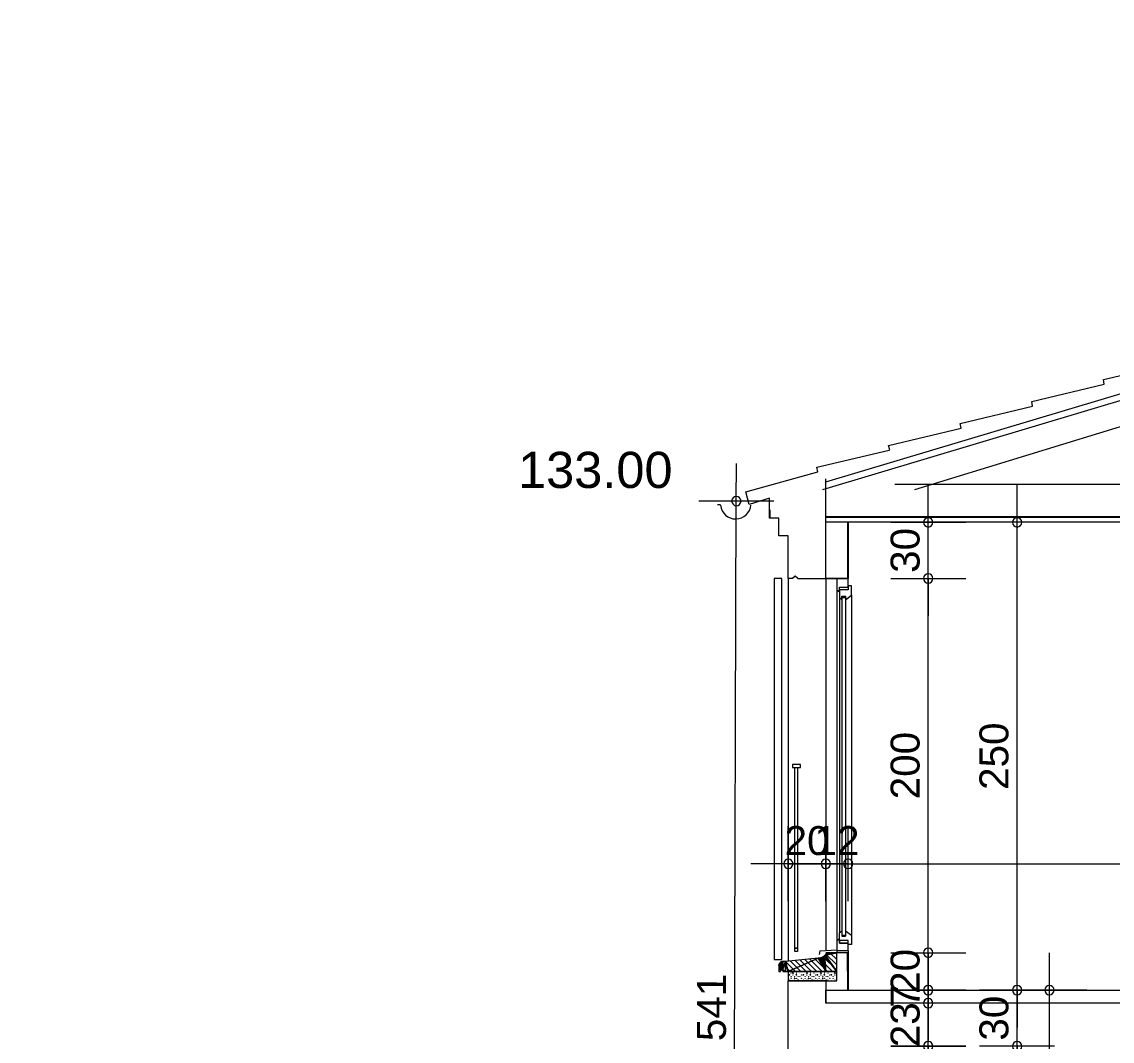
# Model space of a CAD drawing. Header units: metres. Extents: x 1.8 to 61.8, y -53.3 to -11.3.
# Drawn here: x 28.05 to 33.88, y -33.85 to -28.4 of the extents above; entities that cross this region are included whole.
import ezdxf
from ezdxf.enums import TextEntityAlignment as Align

# ---------------------------------------------------------------- set-up
doc = ezdxf.new("R2010")
doc.units = ezdxf.units.M
doc.header["$MEASUREMENT"] = 0
for name, color, linetype in [('Calque commun', 7, 'Continuous'), ('Cotations', 7, 'Continuous'), ('Textes', 7, 'Continuous')]:
    doc.layers.add(name, color=color, linetype=linetype)
doc.styles.add('Arial10', font='arial.ttf', dxfattribs={"height": 0.154626})
doc.styles.add('Arial14', font='arial.ttf', dxfattribs={"height": 0.193282})

# ---------------------------------------------------------------- blocks, each defined once
blk = doc.blocks.new('new169')
at = {"layer": 'Cotations', "color": 14, "linetype": 'Continuous', "lineweight": 9}
blk.add_arc((0, 0), 0.5, 0, 359.9994, dxfattribs=at)
blk = doc.blocks.new('new170')
at = {"layer": 'Cotations', "color": 14, "linetype": 'Continuous', "lineweight": 9}
blk.add_arc((0, 0), 0.5, 0, 359.9994, dxfattribs=at)
blk = doc.blocks.new('DimLine57541')
at = {"layer": 'Cotations', "color": 14, "linetype": 'Continuous', "lineweight": 9}
for p, q in [((32.8973, -33.5783), (32.8973, -33.3783)), ((33.0973, -33.5783), (32.6973, -33.5783)), ((32.8973, -33.6483), (32.8973, -33.5783)), ((33.0973, -33.6483), (32.6973, -33.6483)), ((32.8973, -33.6483), (32.8973, -33.8483))]:
    blk.add_line(p, q, dxfattribs=at)
at = {"layer": 'Cotations', "color": 14, "linetype": 'Continuous', "lineweight": 9, "xscale": 0.05000000074505806, "yscale": 0.05000000074505806, "zscale": 0.05000000074505806}
for name, p, rotation in [('new170', (32.8973, -33.5783), -90.00000000000001), ('new169', (32.8973, -33.6483), 90)]:
    blk.add_blockref(name, p, dxfattribs=dict(at, rotation=rotation))
at = {"layer": 'Cotations', "color": 7, "linetype": 'Continuous', "lineweight": 9, "style": 'Arial10'}
blk.add_text('7', height=0.1546, rotation=90, dxfattribs=at).set_placement((32.8973, -33.6133), align=Align.BOTTOM_CENTER)
blk = doc.blocks.new('new171')
at = {"layer": 'Cotations', "color": 14, "linetype": 'Continuous', "lineweight": 9}
blk.add_arc((0, 0), 0.5, 0, 359.9994, dxfattribs=at)
blk = doc.blocks.new('new172')
at = {"layer": 'Cotations', "color": 14, "linetype": 'Continuous', "lineweight": 9}
blk.add_arc((0, 0), 0.5, 0, 359.9994, dxfattribs=at)
blk = doc.blocks.new('DimLine57547')
at = {"layer": 'Cotations', "color": 14, "linetype": 'Continuous', "lineweight": 9}
for p, q in [((32.8973, -33.6483), (32.8973, -33.4483)), ((33.0973, -33.6483), (32.6973, -33.6483)), ((32.8973, -33.8783), (32.8973, -33.6483)), ((33.0973, -33.8783), (32.6973, -33.8783)), ((32.8973, -33.8783), (32.8973, -34.0783))]:
    blk.add_line(p, q, dxfattribs=at)
at = {"layer": 'Cotations', "color": 14, "linetype": 'Continuous', "lineweight": 9, "xscale": 0.05000000074505806, "yscale": 0.05000000074505806, "zscale": 0.05000000074505806}
for name, p, rotation in [('new172', (32.8973, -33.6483), -90.00000000000001), ('new171', (32.8973, -33.8783), 90)]:
    blk.add_blockref(name, p, dxfattribs=dict(at, rotation=rotation))
at = {"layer": 'Cotations', "color": 7, "linetype": 'Continuous', "lineweight": 9, "style": 'Arial10'}
blk.add_text('23', height=0.15463, rotation=90, dxfattribs=at).set_placement((32.8973, -33.7633), align=Align.BOTTOM_CENTER)
blk = doc.blocks.new('new175')
at = {"layer": 'Cotations', "color": 14, "linetype": 'Continuous', "lineweight": 9}
blk.add_arc((0, 0), 0.5, 0, 359.9994, dxfattribs=at)
blk = doc.blocks.new('new176')
at = {"layer": 'Cotations', "color": 14, "linetype": 'Continuous', "lineweight": 9}
blk.add_arc((0, 0), 0.5, 0, 359.9994, dxfattribs=at)
blk = doc.blocks.new('DimLine57559')
at = {"layer": 'Cotations', "color": 14, "linetype": 'Continuous', "lineweight": 9}
for p, q in [((33.3717, -31.0783), (33.3717, -30.8783)), ((33.5718, -31.0783), (33.1717, -31.0783)), ((33.3717, -33.5783), (33.3717, -31.0783)), ((33.5718, -33.5783), (33.1717, -33.5783)), ((33.3717, -33.5783), (33.3717, -33.7783))]:
    blk.add_line(p, q, dxfattribs=at)
at = {"layer": 'Cotations', "color": 14, "linetype": 'Continuous', "lineweight": 9, "xscale": 0.05000000074505806, "yscale": 0.05000000074505806, "zscale": 0.05000000074505806}
for name, p, rotation in [('new176', (33.3717, -31.0783), -90.00000000000001), ('new175', (33.3717, -33.5783), 90)]:
    blk.add_blockref(name, p, dxfattribs=dict(at, rotation=rotation))
at = {"layer": 'Cotations', "color": 7, "linetype": 'Continuous', "lineweight": 9, "style": 'Arial10'}
blk.add_text('250', height=0.15463, rotation=90, dxfattribs=at).set_placement((33.3717, -32.3283), align=Align.BOTTOM_CENTER)
blk = doc.blocks.new('new177')
at = {"layer": 'Cotations', "color": 14, "linetype": 'Continuous', "lineweight": 9}
blk.add_arc((0, 0), 0.5, 0, 359.9994, dxfattribs=at)
blk = doc.blocks.new('new178')
at = {"layer": 'Cotations', "color": 14, "linetype": 'Continuous', "lineweight": 9}
blk.add_arc((0, 0), 0.5, 0, 359.9994, dxfattribs=at)
blk = doc.blocks.new('DimLine57565')
at = {"layer": 'Cotations', "color": 14, "linetype": 'Continuous', "lineweight": 9}
for p, q in [((33.3717, -33.5783), (33.3717, -33.3783)), ((33.5718, -33.5783), (33.1717, -33.5783)), ((33.3717, -33.8783), (33.3717, -33.5783)), ((33.5718, -33.8783), (33.1717, -33.8783)), ((33.3717, -33.8783), (33.3717, -34.0783))]:
    blk.add_line(p, q, dxfattribs=at)
at = {"layer": 'Cotations', "color": 14, "linetype": 'Continuous', "lineweight": 9, "xscale": 0.05000000074505806, "yscale": 0.05000000074505806, "zscale": 0.05000000074505806}
for name, p, rotation in [('new178', (33.3717, -33.5783), -90.00000000000001), ('new177', (33.3717, -33.8783), 90)]:
    blk.add_blockref(name, p, dxfattribs=dict(at, rotation=rotation))
at = {"layer": 'Cotations', "color": 7, "linetype": 'Continuous', "lineweight": 9, "style": 'Arial10'}
blk.add_text('30', height=0.15463, rotation=90, dxfattribs=at).set_placement((33.3717, -33.7283), align=Align.BOTTOM_CENTER)
blk = doc.blocks.new('new179')
at = {"layer": 'Cotations', "color": 14, "linetype": 'Continuous', "lineweight": 9}
blk.add_arc((0, 0), 0.5, 0, 359.9994, dxfattribs=at)
blk = doc.blocks.new('new180')
at = {"layer": 'Cotations', "color": 14, "linetype": 'Continuous', "lineweight": 9}
blk.add_arc((0, 0), 0.5, 0, 359.9994, dxfattribs=at)
blk = doc.blocks.new('DimLine57571')
at = {"layer": 'Cotations', "color": 14, "linetype": 'Continuous', "lineweight": 9}
for p, q in [((33.3717, -33.8783), (33.3717, -33.6783)), ((33.5718, -33.8783), (33.1717, -33.8783)), ((33.3717, -36.3783), (33.3717, -33.8783)), ((33.5718, -36.3783), (33.1717, -36.3783)), ((33.3717, -36.3783), (33.3717, -36.5783))]:
    blk.add_line(p, q, dxfattribs=at)
at = {"layer": 'Cotations', "color": 14, "linetype": 'Continuous', "lineweight": 9, "xscale": 0.05000000074505806, "yscale": 0.05000000074505806, "zscale": 0.05000000074505806}
for name, p, rotation in [('new180', (33.3717, -33.8783), -90.00000000000001), ('new179', (33.3717, -36.3783), 90)]:
    blk.add_blockref(name, p, dxfattribs=dict(at, rotation=rotation))
at = {"layer": 'Cotations', "color": 7, "linetype": 'Continuous', "lineweight": 9, "style": 'Arial10'}
blk.add_text('250', height=0.15463, rotation=90, dxfattribs=at).set_placement((33.3717, -35.1283), align=Align.BOTTOM_CENTER)
blk = doc.blocks.new('new187')
at = {"layer": 'Cotations', "color": 14, "linetype": 'Continuous', "lineweight": 9}
blk.add_arc((0, 0), 0.5, 0, 359.9994, dxfattribs=at)
blk = doc.blocks.new('new188')
at = {"layer": 'Cotations', "color": 14, "linetype": 'Continuous', "lineweight": 9}
blk.add_arc((0, 0), 0.5, 0, 359.9994, dxfattribs=at)
blk = doc.blocks.new('DimLine57665')
at = {"layer": 'Cotations', "color": 14, "linetype": 'Continuous', "lineweight": 9}
for p, q in [((32.8973, -33.3783), (32.8973, -33.1783)), ((32.6973, -33.3783), (33.0973, -33.3783)), ((32.8973, -33.5783), (32.8973, -33.3783)), ((32.6973, -33.5783), (33.0973, -33.5783)), ((32.8973, -33.5783), (32.8973, -33.7783))]:
    blk.add_line(p, q, dxfattribs=at)
at = {"layer": 'Cotations', "color": 14, "linetype": 'Continuous', "lineweight": 9, "xscale": 0.05000000074505806, "yscale": 0.05000000074505806, "zscale": 0.05000000074505806}
for name, p, rotation in [('new188', (32.8973, -33.3783), -90.00000000000001), ('new187', (32.8973, -33.5783), 90)]:
    blk.add_blockref(name, p, dxfattribs=dict(at, rotation=rotation))
at = {"layer": 'Cotations', "color": 7, "linetype": 'Continuous', "lineweight": 9, "style": 'Arial10'}
blk.add_text('20', height=0.15463, rotation=90, dxfattribs=at).set_placement((32.8973, -33.4783), align=Align.BOTTOM_CENTER)
blk = doc.blocks.new('new189')
at = {"layer": 'Cotations', "color": 14, "linetype": 'Continuous', "lineweight": 9}
blk.add_arc((0, 0), 0.5, 0, 359.9994, dxfattribs=at)
blk = doc.blocks.new('new190')
at = {"layer": 'Cotations', "color": 14, "linetype": 'Continuous', "lineweight": 9}
blk.add_arc((0, 0), 0.5, 0, 359.9994, dxfattribs=at)
blk = doc.blocks.new('DimLine57671')
at = {"layer": 'Cotations', "color": 14, "linetype": 'Continuous', "lineweight": 9}
for p, q in [((32.8973, -31.3783), (32.8973, -31.1783)), ((32.6973, -31.3783), (33.0973, -31.3783)), ((32.8973, -33.3783), (32.8973, -31.3783)), ((32.6973, -33.3783), (33.0973, -33.3783)), ((32.8973, -33.3783), (32.8973, -33.5783))]:
    blk.add_line(p, q, dxfattribs=at)
at = {"layer": 'Cotations', "color": 14, "linetype": 'Continuous', "lineweight": 9, "xscale": 0.05000000074505806, "yscale": 0.05000000074505806, "zscale": 0.05000000074505806}
for name, p, rotation in [('new190', (32.8973, -31.3783), -90.00000000000001), ('new189', (32.8973, -33.3783), 90)]:
    blk.add_blockref(name, p, dxfattribs=dict(at, rotation=rotation))
at = {"layer": 'Cotations', "color": 7, "linetype": 'Continuous', "lineweight": 9, "style": 'Arial10'}
blk.add_text('200', height=0.15463, rotation=90, dxfattribs=at).set_placement((32.8973, -32.3783), align=Align.BOTTOM_CENTER)
blk = doc.blocks.new('new191')
at = {"layer": 'Cotations', "color": 14, "linetype": 'Continuous', "lineweight": 9}
blk.add_arc((0, 0), 0.5, 0, 359.9994, dxfattribs=at)
blk = doc.blocks.new('new192')
at = {"layer": 'Cotations', "color": 14, "linetype": 'Continuous', "lineweight": 9}
blk.add_arc((0, 0), 0.5, 0, 359.9994, dxfattribs=at)
blk = doc.blocks.new('DimLine57677')
at = {"layer": 'Cotations', "color": 14, "linetype": 'Continuous', "lineweight": 9}
for p, q in [((32.8973, -31.0783), (32.8973, -30.8783)), ((32.6973, -31.0783), (33.0973, -31.0783)), ((32.8973, -31.3783), (32.8973, -31.0783)), ((32.6973, -31.3783), (33.0973, -31.3783)), ((32.8973, -31.3783), (32.8973, -31.5783))]:
    blk.add_line(p, q, dxfattribs=at)
at = {"layer": 'Cotations', "color": 14, "linetype": 'Continuous', "lineweight": 9, "xscale": 0.05000000074505806, "yscale": 0.05000000074505806, "zscale": 0.05000000074505806}
for name, p, rotation in [('new192', (32.8973, -31.0783), -90.00000000000001), ('new191', (32.8973, -31.3783), 90)]:
    blk.add_blockref(name, p, dxfattribs=dict(at, rotation=rotation))
at = {"layer": 'Cotations', "color": 7, "linetype": 'Continuous', "lineweight": 9, "style": 'Arial10'}
blk.add_text('30', height=0.15463, rotation=90, dxfattribs=at).set_placement((32.8973, -31.2283), align=Align.BOTTOM_CENTER)
blk = doc.blocks.new('new193')
at = {"layer": 'Cotations', "color": 14, "linetype": 'Continuous', "lineweight": 9}
blk.add_arc((0, 0), 0.5, 0, 359.9994, dxfattribs=at)
blk = doc.blocks.new('new194')
at = {"layer": 'Cotations', "color": 14, "linetype": 'Continuous', "lineweight": 9}
blk.add_arc((0, 0), 0.5, 0, 359.9994, dxfattribs=at)
blk = doc.blocks.new('DimLine57688')
at = {"layer": 'Cotations', "color": 14, "linetype": 'Continuous', "lineweight": 9}
for p, q in [((32.8973, -33.8783), (32.8973, -33.6783)), ((32.6973, -33.8783), (33.0973, -33.8783)), ((32.8973, -34.1783), (32.8973, -33.8783)), ((32.6973, -34.1783), (33.0973, -34.1783)), ((32.8973, -34.1783), (32.8973, -34.3783))]:
    blk.add_line(p, q, dxfattribs=at)
at = {"layer": 'Cotations', "color": 14, "linetype": 'Continuous', "lineweight": 9, "xscale": 0.05000000074505806, "yscale": 0.05000000074505806, "zscale": 0.05000000074505806}
for name, p, rotation in [('new194', (32.8973, -33.8783), -90.00000000000001), ('new193', (32.8973, -34.1783), 90)]:
    blk.add_blockref(name, p, dxfattribs=dict(at, rotation=rotation))
at = {"layer": 'Cotations', "color": 7, "linetype": 'Continuous', "lineweight": 9, "style": 'Arial10'}
blk.add_text('30', height=0.15463, rotation=90, dxfattribs=at).set_placement((32.8973, -34.0283), align=Align.BOTTOM_CENTER)
blk = doc.blocks.new('new211')
at = {"layer": 'Cotations', "color": 14, "linetype": 'Continuous', "lineweight": 9}
blk.add_arc((0, 0), 0.5, 0, 359.9994, dxfattribs=at)
blk = doc.blocks.new('new212')
at = {"layer": 'Cotations', "color": 14, "linetype": 'Continuous', "lineweight": 9}
blk.add_arc((0, 0), 0.5, 0, 359.9994, dxfattribs=at)
blk = doc.blocks.new('DimLine57781')
at = {"layer": 'Cotations', "color": 14, "linetype": 'Continuous', "lineweight": 9}
for p, q in [((33.5442, -33.5783), (33.5442, -33.3783)), ((33.7442, -33.5783), (33.3442, -33.5783)), ((33.5442, -36.3783), (33.5442, -33.5783)), ((33.7442, -36.3783), (33.3442, -36.3783)), ((33.5442, -36.3783), (33.5442, -36.5783))]:
    blk.add_line(p, q, dxfattribs=at)
at = {"layer": 'Cotations', "color": 14, "linetype": 'Continuous', "lineweight": 9, "xscale": 0.05000000074505806, "yscale": 0.05000000074505806, "zscale": 0.05000000074505806}
for name, p, rotation in [('new212', (33.5442, -33.5783), -90.00000000000001), ('new211', (33.5442, -36.3783), 90)]:
    blk.add_blockref(name, p, dxfattribs=dict(at, rotation=rotation))
at = {"layer": 'Cotations', "color": 7, "linetype": 'Continuous', "lineweight": 9, "style": 'Arial10'}
blk.add_text('280', height=0.15463, rotation=90, dxfattribs=at).set_placement((33.5441, -34.9783), align=Align.BOTTOM_CENTER)
blk = doc.blocks.new('new219')
at = {"layer": 'Cotations', "color": 14, "linetype": 'Continuous', "lineweight": 9}
blk.add_arc((0, 0), 0.5, 0, 359.9994, dxfattribs=at)
blk = doc.blocks.new('new220')
at = {"layer": 'Cotations', "color": 14, "linetype": 'Continuous', "lineweight": 9}
blk.add_arc((0, 0), 0.5, 0, 359.9994, dxfattribs=at)
blk = doc.blocks.new('DimLine57805')
at = {"layer": 'Cotations', "color": 14, "linetype": 'Continuous', "lineweight": 9}
for p, q in [((32.3497, -33.1028), (32.3497, -32.7028)), ((32.4697, -33.1028), (32.4697, -32.7028)), ((32.3497, -32.9028), (32.1497, -32.9028)), ((32.3497, -32.9028), (32.4697, -32.9028)), ((32.4697, -32.9028), (32.6698, -32.9028))]:
    blk.add_line(p, q, dxfattribs=at)
at = {"layer": 'Cotations', "color": 14, "linetype": 'Continuous', "lineweight": 9, "xscale": 0.05000000074505806, "yscale": 0.05000000074505806, "zscale": 0.05000000074505806}
blk.add_blockref('new219', (32.3498, -32.9028), dxfattribs=at)
at = {"layer": 'Cotations', "color": 14, "linetype": 'Continuous', "lineweight": 9, "xscale": 0.05000000074505806, "yscale": 0.05000000074505806, "zscale": 0.05000000074505806, "rotation": 180}
blk.add_blockref('new220', (32.4697, -32.9028), dxfattribs=at)
at = {"layer": 'Cotations', "color": 7, "linetype": 'Continuous', "lineweight": 9, "style": 'Arial10'}
blk.add_text('12', height=0.15463, dxfattribs=at).set_placement((32.4097, -32.9028), align=Align.BOTTOM_CENTER)
blk = doc.blocks.new('new221')
at = {"layer": 'Cotations', "color": 14, "linetype": 'Continuous', "lineweight": 9}
blk.add_arc((0, 0), 0.5, 0, 359.9994, dxfattribs=at)
blk = doc.blocks.new('new222')
at = {"layer": 'Cotations', "color": 14, "linetype": 'Continuous', "lineweight": 9}
blk.add_arc((0, 0), 0.5, 0, 359.9994, dxfattribs=at)
blk = doc.blocks.new('DimLine57811')
at = {"layer": 'Cotations', "color": 14, "linetype": 'Continuous', "lineweight": 9}
for p, q in [((32.1497, -33.1028), (32.1497, -32.7028)), ((32.3497, -33.1028), (32.3497, -32.7028)), ((32.1497, -32.9028), (31.9497, -32.9028)), ((32.1497, -32.9028), (32.3497, -32.9028)), ((32.3497, -32.9028), (32.5497, -32.9028))]:
    blk.add_line(p, q, dxfattribs=at)
at = {"layer": 'Cotations', "color": 14, "linetype": 'Continuous', "lineweight": 9, "xscale": 0.05000000074505806, "yscale": 0.05000000074505806, "zscale": 0.05000000074505806}
blk.add_blockref('new221', (32.1498, -32.9028), dxfattribs=at)
at = {"layer": 'Cotations', "color": 14, "linetype": 'Continuous', "lineweight": 9, "xscale": 0.05000000074505806, "yscale": 0.05000000074505806, "zscale": 0.05000000074505806, "rotation": 180}
blk.add_blockref('new222', (32.3498, -32.9028), dxfattribs=at)
at = {"layer": 'Cotations', "color": 7, "linetype": 'Continuous', "lineweight": 9, "style": 'Arial10'}
blk.add_text('20', height=0.15463, dxfattribs=at).set_placement((32.2497, -32.9028), align=Align.BOTTOM_CENTER)
blk = doc.blocks.new('new223')
at = {"layer": 'Cotations', "color": 14, "linetype": 'Continuous', "lineweight": 9}
blk.add_arc((0, 0), 0.5, 0, 359.9994, dxfattribs=at)
blk = doc.blocks.new('DimLine57818')
at = {"layer": 'Cotations', "color": 14, "linetype": 'Continuous', "lineweight": 9}
for p, q in [((32.4697, -33.1028), (32.4697, -32.7028)), ((32.4697, -32.9028), (32.2697, -32.9028)), ((32.4697, -32.9028), (40.8314, -32.9028))]:
    blk.add_line(p, q, dxfattribs=at)
at = {"layer": 'Cotations', "color": 14, "linetype": 'Continuous', "lineweight": 9, "xscale": 0.05000000074505806, "yscale": 0.05000000074505806, "zscale": 0.05000000074505806}
blk.add_blockref('new223', (32.4697, -32.9028), dxfattribs=at)
blk = doc.blocks.new('new225')
at = {"layer": 'Cotations', "color": 14, "linetype": 'Continuous', "lineweight": 9}
blk.add_arc((0, 0), 0.5, 0, 359.9994, dxfattribs=at)
blk = doc.blocks.new('new226')
at = {"layer": 'Cotations', "color": 14, "linetype": 'Continuous', "lineweight": 9}
blk.add_arc((0, 0), 0.5, 0, 359.9994, dxfattribs=at)
blk = doc.blocks.new('DimLine57830')
at = {"layer": 'Cotations', "color": 14, "linetype": 'Continuous', "lineweight": 9}
for p, q in [((31.8719, -30.9645), (31.8725, -30.7645)), ((32.0719, -30.9645), (31.6719, -30.9645)), ((31.8545, -36.3783), (31.8719, -30.9645)), ((32.0545, -36.3783), (31.6545, -36.3783)), ((31.8545, -36.3783), (31.8538, -36.5783))]:
    blk.add_line(p, q, dxfattribs=at)
at = {"layer": 'Cotations', "color": 14, "linetype": 'Continuous', "lineweight": 9, "zscale": 0.05000000074505806}
for name, p, xscale, yscale, rotation in [('new226', (31.8719, -30.9645), 0.04999999923195605, 0.04999999923195605, -90.18450929440242), ('new225', (31.8545, -36.3783), 0.04999999921049399, 0.04999999921049399, 89.81549834283018)]:
    blk.add_blockref(name, p, dxfattribs=dict(at, xscale=xscale, yscale=yscale, rotation=rotation))
at = {"layer": 'Cotations', "color": 7, "linetype": 'Continuous', "lineweight": 9, "style": 'Arial10'}
blk.add_text('541', height=0.15463, rotation=89.81558, dxfattribs=at).set_placement((31.8631, -33.6714), align=Align.BOTTOM_CENTER)
blk = doc.blocks.new('hatch26')
at = {"layer": 'Calque commun', "color": 7, "linetype": 'Continuous', "lineweight": 9}
for p, q in [((32.4083, -33.4153), (32.3713, -33.3783)), ((32.4083, -33.387), (32.3996, -33.3783)), ((32.1601, -33.4783), (32.1103, -33.4284)), ((32.1884, -33.4783), (32.1347, -33.4246)), ((32.2167, -33.4783), (32.1604, -33.422)), ((32.245, -33.4783), (32.1862, -33.4195)), ((32.2733, -33.4783), (32.2119, -33.4169)), ((32.3016, -33.4783), (32.2376, -33.4143)), ((32.3298, -33.4783), (32.2633, -33.4118)), ((32.3581, -33.4783), (32.289, -33.4092)), ((32.3864, -33.4783), (32.3151, -33.407)), ((32.4083, -33.4719), (32.3362, -33.3998)), ((32.4083, -33.4436), (32.3503, -33.3856)), ((32.1036, -33.4783), (32.0983, -33.473)), ((32.1319, -33.4783), (32.0984, -33.4448))]:
    blk.add_line(p, q, dxfattribs=at)
at = {"layer": 'Calque commun', "color": 7, "linetype": 'Continuous', "lineweight": 18}
mesh = blk.add_polyface(dxfattribs=at)
corners = [(32.1164, -33.4711), (32.1101, -33.4285), (32.1083, -33.4296), (32.3462, -33.3911), (32.3437, -33.3939), (32.4083, -33.4783), (32.1348, -33.4783), (32.1178, -33.4717), (32.1189, -33.4727), (32.1022, -33.4356), (32.115, -33.4707), (32.1035, -33.4339), (32.0983, -33.4454), (32.0987, -33.4433), (32.1121, -33.4711), (32.1135, -33.4707), (32.1348, -33.4246), (32.1107, -33.4717), (32.116, -33.4262), (32.1203, -33.4255), (32.1181, -33.4257), (32.3497, -33.4783), (32.317, -33.4069), (32.3132, -33.4072), (32.1096, -33.4727), (32.1081, -33.4768), (32.1083, -33.4753), (32.0983, -33.4783), (32.0993, -33.4413), (32.1011, -33.4374), (32.1001, -33.4393), (32.3507, -33.385), (32.3486, -33.3882), (32.4083, -33.3783), (32.1088, -33.4739), (32.3525, -33.3817), (32.1497, -33.4783), (32.3094, -33.4072), (32.1197, -33.4739), (32.1203, -33.4753), (32.3207, -33.4062), (32.1083, -33.4783), (32.3279, -33.4041), (32.3243, -33.4053), (32.1066, -33.4309), (32.105, -33.4323), (32.3347, -33.4008), (32.3314, -33.4026), (32.3409, -33.3964), (32.3379, -33.3987), (32.114, -33.4268), (32.1203, -33.4783), (32.1204, -33.4768), (32.112, -33.4275), (32.354, -33.3783)]
mesh.append_faces([[corners[k] for k in face] for face in [(18, 19, 20), (28, 29, 30)]], dxfattribs={"vtx0": -1, "color": 7})
mesh.append_faces([[corners[k] for k in face] for face in [(9, 10, 11), (12, 10, 13), (24, 27, 34), (0, 2, 10), (44, 10, 2)]], dxfattribs={"vtx0": -1, "vtx1": -1, "color": 7})
mesh.append_faces([[corners[k] for k in face] for face in [(6, 16, 7), (28, 10, 29), (18, 0, 19), (0, 50, 1), (44, 11, 10)]], dxfattribs={"vtx0": -1, "vtx1": -1, "vtx2": -1, "color": 7})
mesh.append_faces([[corners[k] for k in face] for face in [(0, 1, 2), (6, 7, 8), (12, 14, 15), (21, 22, 23), (12, 15, 10), (21, 23, 37), (21, 40, 22), (6, 8, 38), (21, 42, 43), (21, 48, 49), (21, 49, 46), (21, 43, 40), (21, 4, 48), (3, 5, 33)]], dxfattribs={"vtx0": -1, "vtx2": -1, "color": 7})
mesh.append_faces([[corners[k] for k in face] for face in [(41, 25, 27), (51, 6, 52), (54, 35, 33)]], dxfattribs={"vtx1": -1, "color": 7})
mesh.append_faces([[corners[k] for k in face] for face in [(3, 4, 5), (17, 14, 12), (24, 17, 12), (25, 26, 27), (16, 19, 7), (31, 32, 33), (9, 29, 10), (35, 31, 33), (36, 21, 37), (12, 27, 24), (38, 39, 6), (26, 34, 27), (0, 7, 19), (6, 36, 16), (32, 3, 33), (46, 47, 21), (28, 13, 10), (18, 50, 0), (47, 42, 21), (39, 52, 6), (37, 16, 36), (21, 5, 4)]], dxfattribs={"vtx1": -1, "vtx2": -1, "color": 7})
mesh.append_faces([[corners[k] for k in face] for face in [(44, 45, 11), (50, 53, 1)]], dxfattribs={"vtx2": -1, "color": 7})
blk = doc.blocks.new('Block57870')
at = {"layer": 'Calque commun', "color": 7, "linetype": 'Continuous', "lineweight": 9}
for p, q in [((32.1645, -33.4789), (32.1639, -33.4783)), ((32.1639, -33.4877), (32.1645, -33.487)), ((32.1645, -33.4883), (32.1639, -33.4877)), ((32.1651, -33.4783), (32.1645, -33.4789)), ((32.1645, -33.487), (32.1651, -33.4877)), ((32.1651, -33.4877), (32.1645, -33.4883)), ((32.172, -33.4877), (32.1729, -33.486)), ((32.1729, -33.4893), (32.172, -33.4877)), ((32.1729, -33.486), (32.1748, -33.486)), ((32.1748, -33.4893), (32.1729, -33.4893)), ((32.1748, -33.486), (32.1758, -33.4877)), ((32.1758, -33.4877), (32.1748, -33.4893)), ((32.192, -33.4877), (32.1926, -33.487)), ((32.1926, -33.4883), (32.192, -33.4877)), ((32.1926, -33.487), (32.1933, -33.4877)), ((32.1933, -33.4877), (32.1926, -33.4883)), ((32.2108, -33.4877), (32.2114, -33.487)), ((32.2114, -33.4883), (32.2108, -33.4877)), ((32.2114, -33.487), (32.212, -33.4877)), ((32.212, -33.4877), (32.2114, -33.4883)), ((32.2198, -33.4799), (32.2189, -33.4783)), ((32.2217, -33.4799), (32.2198, -33.4799)), ((32.2226, -33.4783), (32.2217, -33.4799)), ((32.2395, -33.4789), (32.2389, -33.4783)), ((32.2389, -33.4877), (32.2395, -33.487)), ((32.2395, -33.4883), (32.2389, -33.4877)), ((32.2401, -33.4783), (32.2395, -33.4789)), ((32.2395, -33.487), (32.2401, -33.4877)), ((32.2401, -33.4877), (32.2395, -33.4883)), ((32.247, -33.4877), (32.2479, -33.486)), ((32.2479, -33.4893), (32.247, -33.4877)), ((32.2479, -33.486), (32.2498, -33.486)), ((32.2498, -33.4893), (32.2479, -33.4893)), ((32.2498, -33.486), (32.2508, -33.4877)), ((32.2508, -33.4877), (32.2498, -33.4893)), ((32.267, -33.4877), (32.2676, -33.487)), ((32.2676, -33.4883), (32.267, -33.4877)), ((32.2676, -33.487), (32.2683, -33.4877)), ((32.2683, -33.4877), (32.2676, -33.4883)), ((32.2858, -33.4877), (32.2864, -33.487)), ((32.2864, -33.4883), (32.2858, -33.4877)), ((32.2864, -33.487), (32.287, -33.4877)), ((32.287, -33.4877), (32.2864, -33.4883)), ((32.2948, -33.4799), (32.2939, -33.4783)), ((32.2967, -33.4799), (32.2948, -33.4799)), ((32.2976, -33.4783), (32.2967, -33.4799)), ((32.3145, -33.4789), (32.3139, -33.4783)), ((32.3139, -33.4877), (32.3145, -33.487)), ((32.3145, -33.4883), (32.3139, -33.4877)), ((32.3151, -33.4783), (32.3145, -33.4789)), ((32.3145, -33.487), (32.3151, -33.4877)), ((32.3151, -33.4877), (32.3145, -33.4883)), ((32.322, -33.4877), (32.3229, -33.486)), ((32.3229, -33.4893), (32.322, -33.4877)), ((32.3229, -33.486), (32.3248, -33.486)), ((32.3248, -33.4893), (32.3229, -33.4893)), ((32.3248, -33.486), (32.3258, -33.4877)), ((32.3258, -33.4877), (32.3248, -33.4893)), ((32.342, -33.4877), (32.3426, -33.487)), ((32.3426, -33.4883), (32.342, -33.4877)), ((32.3426, -33.487), (32.3433, -33.4877)), ((32.3433, -33.4877), (32.3426, -33.4883)), ((32.3608, -33.4877), (32.3614, -33.487)), ((32.3614, -33.4883), (32.3608, -33.4877)), ((32.3614, -33.487), (32.362, -33.4877)), ((32.362, -33.4877), (32.3614, -33.4883)), ((32.3698, -33.4799), (32.3689, -33.4783)), ((32.3717, -33.4799), (32.3698, -33.4799)), ((32.3726, -33.4783), (32.3717, -33.4799)), ((32.3895, -33.4789), (32.3889, -33.4783)), ((32.3889, -33.4877), (32.3895, -33.487)), ((32.3895, -33.4883), (32.3889, -33.4877)), ((32.3901, -33.4783), (32.3895, -33.4789)), ((32.3895, -33.487), (32.3901, -33.4877)), ((32.3901, -33.4877), (32.3895, -33.4883)), ((32.397, -33.4877), (32.3979, -33.486)), ((32.3979, -33.4893), (32.397, -33.4877)), ((32.3979, -33.486), (32.3998, -33.486)), ((32.3998, -33.4893), (32.3979, -33.4893)), ((32.3998, -33.486), (32.4008, -33.4877)), ((32.4008, -33.4877), (32.3998, -33.4893)), ((32.1533, -33.4971), (32.1542, -33.4954)), ((32.1542, -33.4987), (32.1533, -33.4971)), ((32.1542, -33.4954), (32.1561, -33.4954)), ((32.1561, -33.4987), (32.1542, -33.4987)), ((32.1545, -33.5252), (32.1551, -33.5245)), ((32.1551, -33.5258), (32.1545, -33.5252)), ((32.1551, -33.5245), (32.1558, -33.5252)), ((32.1558, -33.5252), (32.1551, -33.5258)), ((32.1561, -33.4954), (32.157, -33.4971)), ((32.157, -33.4971), (32.1561, -33.4987)), ((32.1639, -33.5064), (32.1645, -33.5058)), ((32.1645, -33.507), (32.1639, -33.5064)), ((32.1639, -33.5158), (32.1645, -33.5152)), ((32.1645, -33.5164), (32.1639, -33.5158)), ((32.1645, -33.5058), (32.1651, -33.5064)), ((32.1651, -33.5064), (32.1645, -33.507)), ((32.1645, -33.5152), (32.1651, -33.5158)), ((32.1651, -33.5158), (32.1645, -33.5164)), ((32.1733, -33.4971), (32.1739, -33.4964)), ((32.1739, -33.4977), (32.1733, -33.4971)), ((32.1733, -33.5252), (32.1739, -33.5245)), ((32.1739, -33.5258), (32.1733, -33.5252)), ((32.1739, -33.4964), (32.1745, -33.4971)), ((32.1745, -33.4971), (32.1739, -33.4977)), ((32.1739, -33.5245), (32.1745, -33.5252)), ((32.1745, -33.5252), (32.1739, -33.5258)), ((32.1823, -33.5142), (32.1814, -33.5158)), ((32.1814, -33.5158), (32.1823, -33.5174)), ((32.1833, -33.5142), (32.1823, -33.5142)), ((32.1823, -33.5174), (32.1833, -33.5174)), ((32.1833, -33.5058), (32.1826, -33.5064)), ((32.1826, -33.5064), (32.1833, -33.507)), ((32.1833, -33.5058), (32.1839, -33.5064)), ((32.1839, -33.5064), (32.1833, -33.507)), ((32.1833, -33.5142), (32.1842, -33.5142)), ((32.1842, -33.5174), (32.1833, -33.5174)), ((32.1842, -33.5142), (32.1851, -33.5158)), ((32.1851, -33.5158), (32.1842, -33.5174)), ((32.1908, -33.4971), (32.1917, -33.4954)), ((32.1917, -33.4987), (32.1908, -33.4971)), ((32.1917, -33.4954), (32.1936, -33.4954)), ((32.1936, -33.4987), (32.1917, -33.4987)), ((32.192, -33.5158), (32.1926, -33.5152)), ((32.1926, -33.5164), (32.192, -33.5158)), ((32.1926, -33.5152), (32.1933, -33.5158)), ((32.1933, -33.5158), (32.1926, -33.5164)), ((32.1936, -33.4954), (32.1945, -33.4971)), ((32.1945, -33.4971), (32.1936, -33.4987)), ((32.2001, -33.5252), (32.2011, -33.5236)), ((32.2011, -33.5268), (32.2001, -33.5252)), ((32.2011, -33.5236), (32.2029, -33.5236)), ((32.2029, -33.5268), (32.2011, -33.5268)), ((32.2014, -33.5064), (32.202, -33.5058)), ((32.202, -33.507), (32.2014, -33.5064)), ((32.202, -33.5058), (32.2026, -33.5064)), ((32.2026, -33.5064), (32.202, -33.507)), ((32.2029, -33.5236), (32.2039, -33.5252)), ((32.2039, -33.5252), (32.2029, -33.5268)), ((32.2108, -33.5064), (32.2114, -33.5058)), ((32.2114, -33.507), (32.2108, -33.5064)), ((32.2108, -33.5252), (32.2114, -33.5245)), ((32.2114, -33.5258), (32.2108, -33.5252)), ((32.2114, -33.5058), (32.212, -33.5064)), ((32.212, -33.5064), (32.2114, -33.507)), ((32.2114, -33.5245), (32.212, -33.5252)), ((32.212, -33.5252), (32.2114, -33.5258)), ((32.2201, -33.4971), (32.2208, -33.4964)), ((32.2208, -33.4977), (32.2201, -33.4971)), ((32.2201, -33.5158), (32.2208, -33.5152)), ((32.2208, -33.5164), (32.2201, -33.5158)), ((32.2208, -33.4964), (32.2214, -33.4971)), ((32.2214, -33.4971), (32.2208, -33.4977)), ((32.2208, -33.5152), (32.2214, -33.5158)), ((32.2214, -33.5158), (32.2208, -33.5164)), ((32.2283, -33.4971), (32.2292, -33.4954)), ((32.2292, -33.4987), (32.2283, -33.4971)), ((32.2292, -33.4954), (32.2311, -33.4954)), ((32.2311, -33.4987), (32.2292, -33.4987)), ((32.2295, -33.5252), (32.2301, -33.5245)), ((32.2301, -33.5258), (32.2295, -33.5252)), ((32.2301, -33.5245), (32.2308, -33.5252)), ((32.2308, -33.5252), (32.2301, -33.5258)), ((32.2311, -33.4954), (32.232, -33.4971)), ((32.232, -33.4971), (32.2311, -33.4987)), ((32.2389, -33.5064), (32.2395, -33.5058)), ((32.2395, -33.507), (32.2389, -33.5064)), ((32.2389, -33.5158), (32.2395, -33.5152)), ((32.2395, -33.5164), (32.2389, -33.5158)), ((32.2395, -33.5058), (32.2401, -33.5064)), ((32.2401, -33.5064), (32.2395, -33.507)), ((32.2395, -33.5152), (32.2401, -33.5158)), ((32.2401, -33.5158), (32.2395, -33.5164)), ((32.2483, -33.4971), (32.2489, -33.4964)), ((32.2489, -33.4977), (32.2483, -33.4971)), ((32.2483, -33.5252), (32.2489, -33.5245)), ((32.2489, -33.5258), (32.2483, -33.5252)), ((32.2489, -33.4964), (32.2495, -33.4971)), ((32.2495, -33.4971), (32.2489, -33.4977)), ((32.2489, -33.5245), (32.2495, -33.5252)), ((32.2495, -33.5252), (32.2489, -33.5258)), ((32.2573, -33.5142), (32.2564, -33.5158)), ((32.2564, -33.5158), (32.2573, -33.5174)), ((32.2583, -33.5142), (32.2573, -33.5142)), ((32.2573, -33.5174), (32.2583, -33.5174)), ((32.2583, -33.5058), (32.2576, -33.5064)), ((32.2576, -33.5064), (32.2583, -33.507)), ((32.2583, -33.5058), (32.2589, -33.5064)), ((32.2589, -33.5064), (32.2583, -33.507)), ((32.2583, -33.5142), (32.2592, -33.5142)), ((32.2592, -33.5174), (32.2583, -33.5174)), ((32.2592, -33.5142), (32.2601, -33.5158)), ((32.2601, -33.5158), (32.2592, -33.5174)), ((32.2658, -33.4971), (32.2667, -33.4954)), ((32.2667, -33.4987), (32.2658, -33.4971)), ((32.2667, -33.4954), (32.2686, -33.4954)), ((32.2686, -33.4987), (32.2667, -33.4987)), ((32.267, -33.5158), (32.2676, -33.5152)), ((32.2676, -33.5164), (32.267, -33.5158)), ((32.2676, -33.5152), (32.2683, -33.5158)), ((32.2683, -33.5158), (32.2676, -33.5164)), ((32.2686, -33.4954), (32.2695, -33.4971)), ((32.2695, -33.4971), (32.2686, -33.4987)), ((32.2751, -33.5252), (32.2761, -33.5236)), ((32.2761, -33.5268), (32.2751, -33.5252)), ((32.2761, -33.5236), (32.2779, -33.5236)), ((32.2779, -33.5268), (32.2761, -33.5268)), ((32.2764, -33.5064), (32.277, -33.5058)), ((32.277, -33.507), (32.2764, -33.5064)), ((32.277, -33.5058), (32.2776, -33.5064)), ((32.2776, -33.5064), (32.277, -33.507)), ((32.2779, -33.5236), (32.2789, -33.5252)), ((32.2789, -33.5252), (32.2779, -33.5268)), ((32.2858, -33.5064), (32.2864, -33.5058)), ((32.2864, -33.507), (32.2858, -33.5064)), ((32.2858, -33.5252), (32.2864, -33.5245)), ((32.2864, -33.5258), (32.2858, -33.5252)), ((32.2864, -33.5058), (32.287, -33.5064)), ((32.287, -33.5064), (32.2864, -33.507)), ((32.2864, -33.5245), (32.287, -33.5252)), ((32.287, -33.5252), (32.2864, -33.5258)), ((32.2951, -33.4971), (32.2958, -33.4964)), ((32.2958, -33.4977), (32.2951, -33.4971)), ((32.2951, -33.5158), (32.2958, -33.5152)), ((32.2958, -33.5164), (32.2951, -33.5158)), ((32.2958, -33.4964), (32.2964, -33.4971)), ((32.2964, -33.4971), (32.2958, -33.4977)), ((32.2958, -33.5152), (32.2964, -33.5158)), ((32.2964, -33.5158), (32.2958, -33.5164)), ((32.3033, -33.4971), (32.3042, -33.4954)), ((32.3042, -33.4987), (32.3033, -33.4971)), ((32.3042, -33.4954), (32.3061, -33.4954)), ((32.3061, -33.4987), (32.3042, -33.4987)), ((32.3045, -33.5252), (32.3051, -33.5245)), ((32.3051, -33.5258), (32.3045, -33.5252)), ((32.3051, -33.5245), (32.3058, -33.5252)), ((32.3058, -33.5252), (32.3051, -33.5258)), ((32.3061, -33.4954), (32.307, -33.4971)), ((32.307, -33.4971), (32.3061, -33.4987)), ((32.3139, -33.5064), (32.3145, -33.5058)), ((32.3145, -33.507), (32.3139, -33.5064)), ((32.3139, -33.5158), (32.3145, -33.5152)), ((32.3145, -33.5164), (32.3139, -33.5158)), ((32.3145, -33.5058), (32.3151, -33.5064)), ((32.3151, -33.5064), (32.3145, -33.507)), ((32.3145, -33.5152), (32.3151, -33.5158)), ((32.3151, -33.5158), (32.3145, -33.5164)), ((32.3233, -33.4971), (32.3239, -33.4964)), ((32.3239, -33.4977), (32.3233, -33.4971)), ((32.3233, -33.5252), (32.3239, -33.5245)), ((32.3239, -33.5258), (32.3233, -33.5252)), ((32.3239, -33.4964), (32.3245, -33.4971)), ((32.3245, -33.4971), (32.3239, -33.4977)), ((32.3239, -33.5245), (32.3245, -33.5252)), ((32.3245, -33.5252), (32.3239, -33.5258)), ((32.3323, -33.5142), (32.3314, -33.5158)), ((32.3314, -33.5158), (32.3323, -33.5174)), ((32.3333, -33.5142), (32.3323, -33.5142)), ((32.3323, -33.5174), (32.3333, -33.5174)), ((32.3333, -33.5058), (32.3326, -33.5064)), ((32.3326, -33.5064), (32.3333, -33.507)), ((32.3333, -33.5058), (32.3339, -33.5064)), ((32.3339, -33.5064), (32.3333, -33.507)), ((32.3333, -33.5142), (32.3342, -33.5142)), ((32.3342, -33.5174), (32.3333, -33.5174)), ((32.3342, -33.5142), (32.3351, -33.5158)), ((32.3351, -33.5158), (32.3342, -33.5174)), ((32.3408, -33.4971), (32.3417, -33.4954)), ((32.3417, -33.4987), (32.3408, -33.4971)), ((32.3417, -33.4954), (32.3436, -33.4954)), ((32.3436, -33.4987), (32.3417, -33.4987)), ((32.342, -33.5158), (32.3426, -33.5152)), ((32.3426, -33.5164), (32.342, -33.5158)), ((32.3426, -33.5152), (32.3433, -33.5158)), ((32.3433, -33.5158), (32.3426, -33.5164)), ((32.3436, -33.4954), (32.3445, -33.4971)), ((32.3445, -33.4971), (32.3436, -33.4987)), ((32.3501, -33.5252), (32.3511, -33.5236)), ((32.3511, -33.5268), (32.3501, -33.5252)), ((32.3511, -33.5236), (32.3529, -33.5236)), ((32.3529, -33.5268), (32.3511, -33.5268)), ((32.3514, -33.5064), (32.352, -33.5058)), ((32.352, -33.507), (32.3514, -33.5064)), ((32.352, -33.5058), (32.3526, -33.5064)), ((32.3526, -33.5064), (32.352, -33.507)), ((32.3529, -33.5236), (32.3539, -33.5252)), ((32.3539, -33.5252), (32.3529, -33.5268)), ((32.3608, -33.5064), (32.3614, -33.5058)), ((32.3614, -33.507), (32.3608, -33.5064)), ((32.3608, -33.5252), (32.3614, -33.5245)), ((32.3614, -33.5258), (32.3608, -33.5252)), ((32.3614, -33.5058), (32.362, -33.5064)), ((32.362, -33.5064), (32.3614, -33.507)), ((32.3614, -33.5245), (32.362, -33.5252)), ((32.362, -33.5252), (32.3614, -33.5258)), ((32.3701, -33.4971), (32.3708, -33.4964)), ((32.3708, -33.4977), (32.3701, -33.4971)), ((32.3701, -33.5158), (32.3708, -33.5152)), ((32.3708, -33.5164), (32.3701, -33.5158)), ((32.3708, -33.4964), (32.3714, -33.4971)), ((32.3714, -33.4971), (32.3708, -33.4977)), ((32.3708, -33.5152), (32.3714, -33.5158)), ((32.3714, -33.5158), (32.3708, -33.5164)), ((32.3783, -33.4971), (32.3792, -33.4954)), ((32.3792, -33.4987), (32.3783, -33.4971)), ((32.3792, -33.4954), (32.3811, -33.4954)), ((32.3811, -33.4987), (32.3792, -33.4987)), ((32.3795, -33.5252), (32.3801, -33.5245)), ((32.3801, -33.5258), (32.3795, -33.5252)), ((32.3801, -33.5245), (32.3808, -33.5252)), ((32.3808, -33.5252), (32.3801, -33.5258)), ((32.3811, -33.4954), (32.382, -33.4971)), ((32.382, -33.4971), (32.3811, -33.4987)), ((32.3889, -33.5064), (32.3895, -33.5058)), ((32.3895, -33.507), (32.3889, -33.5064)), ((32.3889, -33.5158), (32.3895, -33.5152)), ((32.3895, -33.5164), (32.3889, -33.5158)), ((32.3895, -33.5058), (32.3901, -33.5064)), ((32.3901, -33.5064), (32.3895, -33.507)), ((32.3895, -33.5152), (32.3901, -33.5158)), ((32.3901, -33.5158), (32.3895, -33.5164)), ((32.3983, -33.4971), (32.3989, -33.4964)), ((32.3989, -33.4977), (32.3983, -33.4971)), ((32.3983, -33.5252), (32.3989, -33.5245)), ((32.3989, -33.5258), (32.3983, -33.5252)), ((32.3989, -33.4964), (32.3995, -33.4971)), ((32.3995, -33.4971), (32.3989, -33.4977)), ((32.3989, -33.5245), (32.3995, -33.5252)), ((32.3995, -33.5252), (32.3989, -33.5258)), ((32.4073, -33.5142), (32.4064, -33.5158)), ((32.4064, -33.5158), (32.4073, -33.5174)), ((32.4083, -33.5142), (32.4073, -33.5142)), ((32.4073, -33.5174), (32.4083, -33.5174)), ((32.4083, -33.5058), (32.4076, -33.5064)), ((32.4076, -33.5064), (32.4083, -33.507))]:
    blk.add_line(p, q, dxfattribs=at)
blk = doc.blocks.new('pattern')
at = {"layer": 'Calque commun', "color": 0, "linetype": 'ByBlock', "lineweight": -2}
blk.add_blockref('Block57870', (0, 0), dxfattribs=at)
at = {"layer": 'Calque commun', "color": 7, "linetype": 'Continuous', "lineweight": 18}
mesh = blk.add_polyface(dxfattribs=at)
corners = [(32.4083, -33.4783), (32.1497, -33.4783), (32.1497, -33.5283), (32.4083, -33.5283)]
mesh.append_faces([[corners[k] for k in face] for face in [(0, 1, 2, 3)]], dxfattribs={"color": 7})

msp = doc.modelspace()

# ---------------------------------------------------------------- linework, layer by layer
at = {"layer": 'Calque commun', "color": 7, "linetype": 'Continuous', "lineweight": 18}
for p, q in [((32.3497, -30.8617), (36.6505, -29.5736)), ((32.3345, -30.9031), (36.6505, -29.6105)), ((32.3497, -31.0433), (32.3497, -30.8744)), ((31.7821, -30.9645), (31.7686, -30.9645)), ((31.7855, -30.9849), (31.7721, -30.9849)), ((31.7839, -30.966), (31.7821, -30.9645)), ((31.7873, -30.9864), (31.7855, -30.9849)), ((32.3497, -31.3783), (32.3497, -31.0433)), ((40.9514, -31.0483), (32.3497, -31.0483)), ((32.3497, -31.0783), (32.3497, -31.0483)), ((40.9514, -31.0783), (32.3497, -31.0783)), ((32.4697, -31.3783), (32.4697, -31.0783)), ((32.3497, -31.3783), (32.3497, -31.151)), ((32.1497, -31.2738), (32.1497, -31.2738)), ((32.1712, -31.3783), (32.1497, -31.3783)), ((32.1862, -31.3667), (32.1712, -31.3783)), ((32.2012, -31.3783), (32.1862, -31.3667)), ((32.2012, -31.3783), (32.3497, -31.3783)), ((32.4697, -33.3683), (32.4083, -33.3683)), ((32.4697, -33.3683), (32.4697, -33.5783)), ((32.3497, -33.5283), (32.1497, -33.5283)), ((32.1497, -34.1783), (32.1497, -33.5283)), ((32.3497, -33.5283), (32.3497, -33.6483)), ((40.9514, -33.6483), (32.3497, -33.6483))]:
    msp.add_line(p, q, dxfattribs=at)
at = {"layer": 'Calque commun', "color": 7, "linetype": 'Continuous', "lineweight": 9}
for p, q in [((32.8258, -30.9027), (36.6658, -29.7269)), ((32.719, -30.8741), (36.5407, -30.8741)), ((32.8258, -30.874), (36.5407, -30.874)), ((32.4697, -31.0783), (32.4697, -31.3783)), ((32.1497, -31.3783), (32.1497, -33.4231)), ((32.189, -31.3584), (32.189, -31.3584)), ((32.3463, -31.3783), (32.4697, -31.3783)), ((32.4697, -31.3783), (32.3497, -31.3783)), ((32.4697, -31.3783), (32.3497, -31.3783)), ((32.3497, -31.3783), (32.3497, -33.3654)), ((32.4083, -31.3783), (32.4083, -33.3783)), ((32.4697, -31.4248), (32.4697, -31.3783)), ((32.4083, -31.4248), (32.4083, -31.4398)), ((32.4083, -31.4398), (32.4233, -31.4498)), ((32.4233, -31.4398), (32.4233, -31.4248)), ((32.4233, -31.4248), (32.4697, -31.4248)), ((32.4233, -31.4498), (32.4233, -31.4398)), ((32.4697, -31.4398), (32.4233, -31.4398)), ((32.4233, -31.4398), (32.4233, -31.4805)), ((32.4863, -31.4178), (32.4697, -31.4178)), ((32.4697, -31.4178), (32.4697, -31.4398)), ((32.4863, -31.4678), (32.4863, -31.4178)), ((32.4233, -31.4805), (32.4355, -31.4921)), ((32.4233, -31.4805), (32.4233, -33.2725)), ((32.4355, -31.4805), (32.4355, -31.4725)), ((32.4355, -31.4725), (32.4555, -31.4725)), ((32.4355, -31.4725), (32.4355, -33.2906)), ((32.4355, -31.4921), (32.4355, -31.4805)), ((32.4355, -31.4805), (32.4555, -31.4805)), ((32.4555, -31.4921), (32.4863, -31.4678)), ((32.4555, -31.4725), (32.4555, -31.4921)), ((32.4555, -31.4725), (32.4555, -33.2906)), ((32.4863, -31.4678), (32.4863, -33.2853)), ((32.1842, -32.3881), (32.1992, -32.3881)), ((32.1842, -33.3548), (32.1842, -32.3881)), ((32.1992, -32.3881), (32.1992, -33.3548)), ((32.4233, -33.2725), (32.4355, -33.261)), ((32.4555, -33.2609), (32.4863, -33.2853)), ((32.4083, -33.3133), (32.4233, -33.3033)), ((32.4233, -33.3133), (32.4233, -33.2725)), ((32.4233, -33.3283), (32.4233, -33.3005)), ((32.4233, -33.3133), (32.4233, -33.3283)), ((32.4697, -33.3133), (32.4233, -33.3133)), ((32.4355, -33.2846), (32.4555, -33.2846)), ((32.4355, -33.2906), (32.4555, -33.2906)), ((32.4697, -33.3683), (32.4697, -33.3133)), ((32.4863, -33.2853), (32.4863, -33.3353)), ((32.1992, -33.3548), (32.1842, -33.3548)), ((32.3186, -33.3683), (32.3136, -33.3876)), ((32.3186, -33.3683), (32.4083, -33.3633)), ((32.3497, -33.3783), (32.3497, -33.3783)), ((32.4683, -33.3783), (32.3497, -33.3783)), ((32.4683, -33.3783), (32.3497, -33.3783)), ((32.3497, -33.3783), (32.354, -33.3783)), ((32.4697, -33.3283), (32.4233, -33.3283)), ((32.4233, -33.3283), (32.4697, -33.3283)), ((32.4863, -33.3353), (32.4697, -33.3353)), ((32.1348, -33.4783), (32.1497, -33.4783))]:
    msp.add_line(p, q, dxfattribs=at)
at = {"layer": 'Calque commun', "color": 5, "linetype": 'ByBlock', "lineweight": -2}
msp.add_line((32.3497, -31.0483), (40.9514, -31.0483), dxfattribs=at)
at = {"layer": 'Calque commun', "color": 3, "linetype": 'ByBlock', "lineweight": -2}
for p, q in [((32.4697, -31.3783), (32.4697, -31.0783)), ((32.4697, -33.5783), (32.4683, -33.3783))]:
    msp.add_line(p, q, dxfattribs=at)
at = {"layer": 'Calque commun', "color": 7, "linetype": 'Continuous', "lineweight": 18}
msp.add_arc((31.8687, -30.9785), 0.0817, 186.26149, 354.46364, dxfattribs=at)
at = {"layer": 'Cotations', "color": 7, "linetype": 'Continuous', "lineweight": 18}
msp.add_line((32.3497, -30.8744), (32.3497, -30.8455), dxfattribs=at)
at = {"layer": 'Cotations', "color": 20, "linetype": 'Continuous', "lineweight": 9}
msp.add_line((32.0527, -31.0521), (32.0527, -31.0115), dxfattribs=at)
at = {"layer": 'Cotations', "color": 6, "linetype": 'Continuous', "lineweight": 18}
msp.add_polyline3d([(32.1497, -31.3783, 0), (32.1497, -31.1509, 0), (32.0997, -31.1509, 0), (32.0997, -31.0567, 0), (32.0497, -31.0567, 0), (32.0497, -30.9483, 0), (31.9405, -30.9833, 0), (31.9225, -30.915, 0), (32.3065, -30.8092, 0), (32.3019, -30.7842, 0), (32.6892, -30.692, 0), (32.6912, -30.6915, 0), (32.6846, -30.6671, 0), (33.0739, -30.5744, 0), (33.068, -30.5497, 0), (33.4546, -30.4577, 0), (33.45, -30.4327, 0), (33.8373, -30.3405, 0), (33.8327, -30.3155, 0), (34.22, -30.2233, 0)], dxfattribs=at)

# ---------------------------------------------------------------- block references
at = {"layer": 'Calque commun', "color": 0, "linetype": 'ByBlock', "lineweight": -2}
for name in ['hatch26', 'pattern']:
    msp.add_blockref(name, (0, 0), dxfattribs=at)
at = {"layer": 'Cotations', "color": 14, "linetype": 'Continuous', "lineweight": 9}
for name in ['DimLine57830', 'DimLine57677', 'DimLine57559', 'DimLine57671', 'DimLine57811', 'DimLine57805', 'DimLine57818', 'DimLine57665', 'DimLine57541', 'DimLine57565', 'DimLine57781', 'DimLine57547', 'DimLine57688', 'DimLine57571']:
    msp.add_blockref(name, (0, 0), dxfattribs=at)

# ---------------------------------------------------------------- texts
at = {"layer": 'Textes', "color": 5, "linetype": 'ByBlock', "lineweight": -2, "style": 'Arial14'}
msp.add_text('133.00', height=0.19328, dxfattribs=at).set_placement((30.7055, -30.9528), align=Align.BOTTOM_LEFT)

# ---------------------------------------------------------------- meshes
at = {"layer": 'Calque commun', "color": 7, "linetype": 'Continuous', "lineweight": 9}
mesh = msp.add_polyface(dxfattribs=at)
corners = [(61.7636, -11.3086), (1.7636, -11.3086), (1.7636, -53.3086), (61.7636, -53.3086)]
mesh.append_faces([[corners[k] for k in face] for face in [(0, 1, 2, 3)]], dxfattribs={"color": 7})
mesh = msp.add_polyface(dxfattribs=at)
corners = [(32.1148, -31.3783), (32.0748, -31.3783), (32.0748, -33.4155), (32.1148, -33.4155)]
mesh.append_faces([[corners[k] for k in face] for face in [(0, 1, 2, 3)]], dxfattribs={"color": 7})
at = {"layer": 'Calque commun', "color": 7, "linetype": 'Continuous', "lineweight": 18}
mesh = msp.add_polyface(dxfattribs=at)
corners = [(32.2143, -32.3718), (32.1714, -32.3718), (32.1714, -32.3881), (32.2143, -32.3881)]
mesh.append_faces([[corners[k] for k in face] for face in [(0, 1, 2, 3)]], dxfattribs={"color": 7})
mesh = msp.add_polyface(dxfattribs=at)
corners = [(32.1992, -33.3718), (32.1842, -33.3718), (32.1842, -33.3548), (32.1992, -33.3548)]
mesh.append_faces([[corners[k] for k in face] for face in [(0, 1, 2, 3)]], dxfattribs={"color": 7})
mesh = msp.add_polyface(dxfattribs=at)
corners = [(32.3497, -33.6483), (32.3497, -33.5783), (40.9514, -33.5783), (40.9514, -33.6483)]
mesh.append_faces([[corners[k] for k in face] for face in [(0, 1, 2, 3)]], dxfattribs={"color": 7})

doc.saveas('drawing.dxf')
